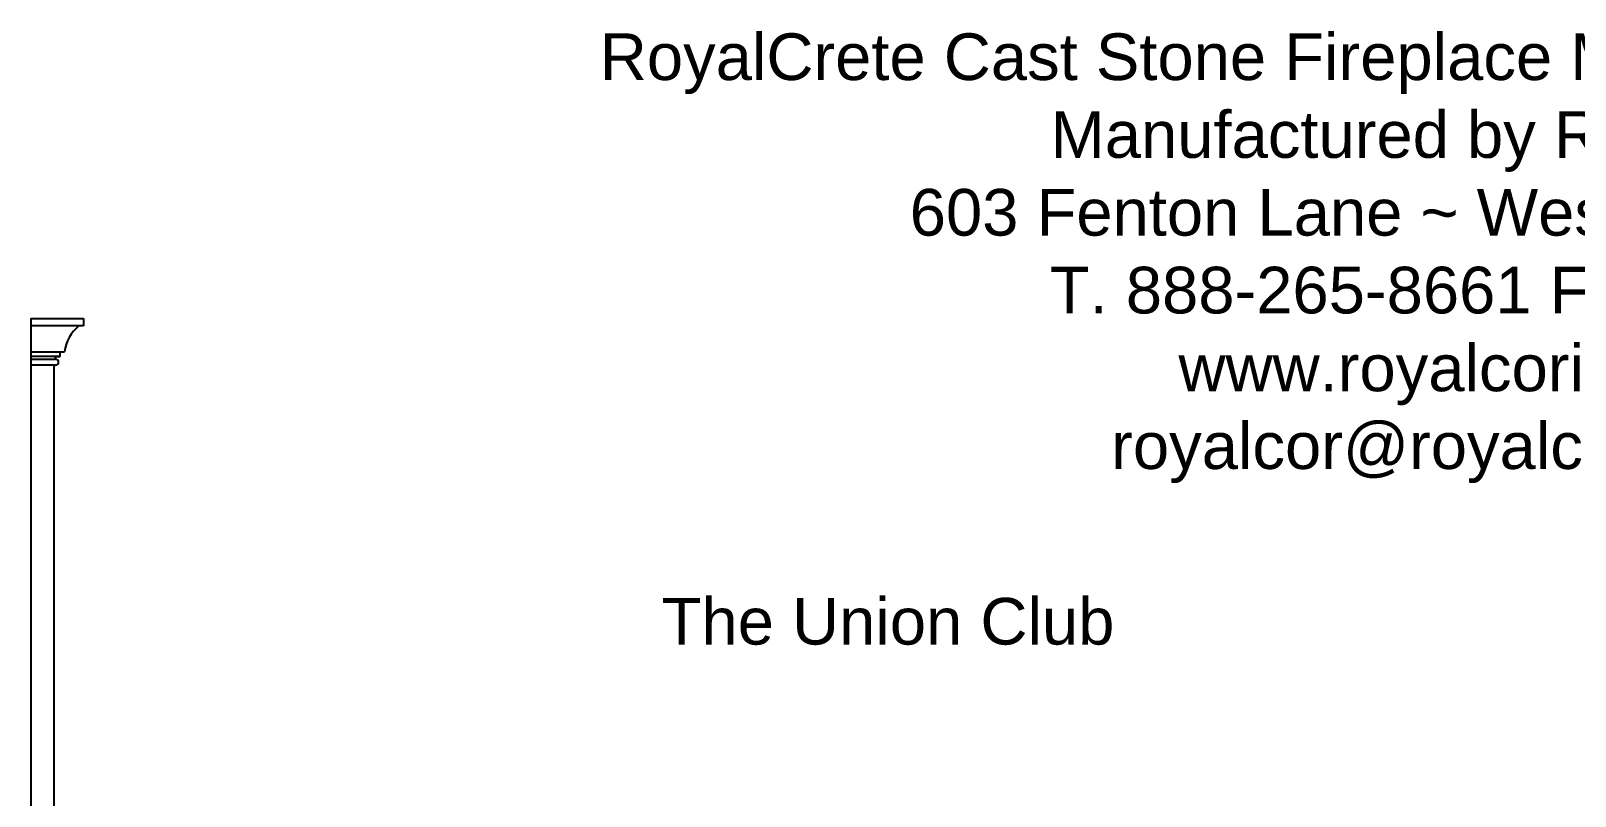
# Model space of a CAD drawing. Header units: millimetres. Extents: x 1155 to 2227, y 540 to 1342.
# Drawn here: x 1754.7 to 2019.6, y 1207.4 to 1338.6 of the extents above; entities that cross this region are included whole.
import ezdxf

# ---------------------------------------------------------------- set-up
doc = ezdxf.new("R2010")
doc.units = ezdxf.units.MM
doc.layers.add('text', color=4, linetype='Continuous')
doc.styles.get("Standard").update_dxf_attribs({"font": 'arial.ttf'})

msp = doc.modelspace()

# ---------------------------------------------------------------- linework, layer by layer
at = {"color": 0}
for p, q in [((1754.69824, 1289.30581), (1754.69824, 1069.30581)), ((1754.69824, 1289.30581), (1763.69824, 1289.30581)), ((1763.69824, 1288.05581), (1754.69824, 1288.05581)), ((1763.69824, 1288.05581), (1762.94824, 1288.05581)), ((1763.69824, 1289.30581), (1763.69824, 1288.05581)), ((1754.69824, 1283.55581), (1760.44824, 1283.55581)), ((1759.69824, 1282.80581), (1754.69824, 1282.80581)), ((1754.69824, 1282.30581), (1758.94824, 1282.30581)), ((1758.94824, 1282.30581), (1758.94824, 1282.80581)), ((1758.94824, 1282.80581), (1759.69824, 1282.80581)), ((1758.94824, 1282.30581), (1758.94824, 1282.80581)), ((1758.94824, 1282.80581), (1759.69824, 1282.80581)), ((1759.69824, 1282.80581), (1759.69824, 1283.55581)), ((1759.69824, 1283.55581), (1760.44824, 1283.55581)), ((1758.94824, 1281.30581), (1754.69824, 1281.30581)), ((1758.69824, 1281.30581), (1758.94824, 1281.30581)), ((1758.69824, 1281.30581), (1758.94824, 1281.30581)), ((1758.69824, 1138.94461), (1758.69824, 1281.30581))]:
    msp.add_line(p, q, dxfattribs=at)
for centre, radius, start, end in [((1767.66723, 1282.4897), 7.2973, 130.291577, 171.599215), ((1758.94824, 1281.80581), 0.5, 270, 90), ((1758.94824, 1281.80581), 0.5, 270, 90)]:
    msp.add_arc(centre, radius, start, end, dxfattribs=at)

# ---------------------------------------------------------------- texts
at = {"layer": 'text', "linetype": 'Continuous', "lineweight": 0, "char_height": 8, "attachment_point": 1}
for s, width, insert in [('\\pi42.609;RoyalCrete Cast Stone Fireplace Mantel Surround & Over Mantel\\P\\pi119.91;Manufactured by Royal Corinthian\\P\\pi95.76;603 Fenton Lane ~ West Chicago, IL 60185\\P\\pi119.79;T. 888-265-8661 F. 888-344-2937\\P\\pi141.86;www.royalcorinthian.com\\P\\pi130.32;royalcor@royalcorinthian.com', 407.182632, (1809.66826, 1338.17265)), ('\\pi20.891;The Union Club', 118.7156826, (1841.99875, 1241.39239))]:
    msp.add_mtext_dynamic_manual_height_columns(s, width=width, gutter_width=1, heights=[0], dxfattribs=dict(at, insert=insert))

doc.saveas('drawing.dxf')
